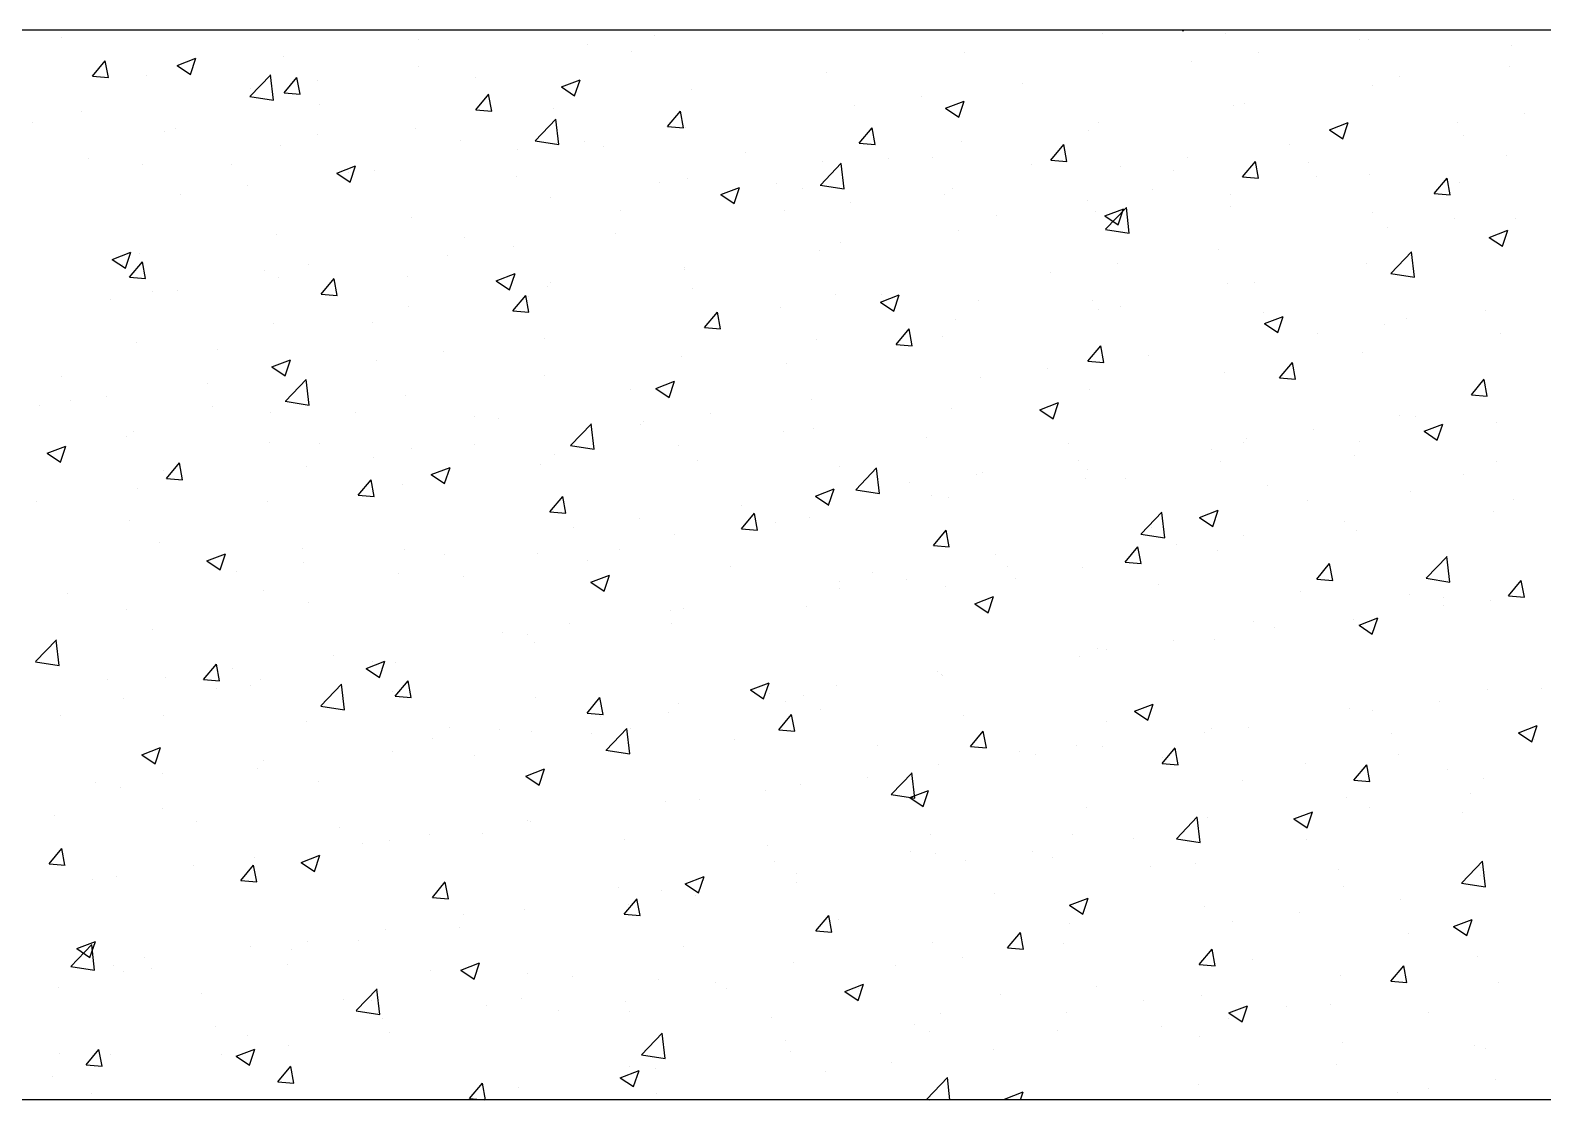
# Model space of a CAD drawing. Header units: millimetres. Extents: x 331487 to 517269, y 198509 to 399936.
# Drawn here: x 444632 to 445198, y 339696 to 340096 of the extents above; entities that cross this region are included whole.
import ezdxf

# ---------------------------------------------------------------- set-up
doc = ezdxf.new("R2010")
doc.units = ezdxf.units.MM
doc.header["$MEASUREMENT"] = 0
doc.layers.add('COLUMN', color=6, linetype='Continuous')

msp = doc.modelspace()

# ---------------------------------------------------------------- linework, layer by layer
at = {"layer": 'COLUMN'}
for p, q in [((448979.83, 340095.96), (420204.35, 340095.96)), ((448984.26, 339695.96), (420604.35, 339695.96))]:
    msp.add_line(p, q, dxfattribs=at)
at = {"layer": 'COLUMN', "color": 2, "linetype": 'Continuous'}
for p, q in [((444644.12, 340093.09), (444644.12, 340093.09)), ((444777.48, 340092.58), (444777.48, 340092.58)), ((444840.84, 340090.65), (444840.84, 340090.65)), ((444865.87, 340093.95), (444865.87, 340093.95)), ((445033.34, 340094.77), (445033.34, 340094.77)), ((445063.27, 340095.96), (445063.69, 340095.68)), ((445063.69, 340095.68), (445063.78, 340095.96)), ((445079.66, 340094.59), (445079.66, 340094.59)), ((445129.56, 340092.69), (445129.56, 340092.69)), ((445133.04, 340092.34), (445133.04, 340092.34)), ((444687.27, 340082.8), (444694.27, 340085.48)), ((444692.24, 340079.44), (444694.27, 340085.48)), ((444726.97, 340086.18), (444726.97, 340086.18)), ((444857.27, 340088.12), (444857.27, 340088.12)), ((444981.99, 340087.73), (444981.99, 340087.73)), ((445091.69, 340087.7), (445091.69, 340087.7)), ((445186.42, 340090.08), (445186.42, 340090.08)), ((444655.51, 340078.81), (444660.33, 340084.55)), ((444661.49, 340078.28), (444660.33, 340084.55)), ((444675.62, 340079.13), (444675.62, 340079.13)), ((444687.27, 340082.8), (444692.24, 340079.44)), ((444714.45, 340071.19), (444722.24, 340079.3)), ((444723.31, 340069.77), (444722.2, 340079.27)), ((444777.68, 340082.34), (444777.68, 340082.34)), ((444930.05, 340080.23), (444930.05, 340080.23)), ((445066.65, 340084.4), (445066.65, 340084.4)), ((445185.91, 340082.42), (445185.91, 340082.42)), ((444655.51, 340078.81), (444661.49, 340078.28)), ((444714.77, 340074.06), (444714.77, 340074.06)), ((444727.24, 340072.53), (444732.06, 340078.28)), ((444733.21, 340072), (444732.06, 340078.27)), ((444739.81, 340077.35), (444739.81, 340077.35)), ((444798.95, 340078.11), (444798.95, 340078.11)), ((444830.98, 340074.79), (444837.98, 340077.48)), ((444830.98, 340074.79), (444835.96, 340071.43)), ((444835.95, 340071.43), (444837.98, 340077.47)), ((444879.54, 340073.83), (444879.54, 340073.83)), ((445003.5, 340076.09), (445003.5, 340076.09)), ((445134.57, 340075.38), (445134.57, 340075.38)), ((445144.73, 340078.51), (445144.73, 340078.51)), ((444714.42, 340071.15), (444723.31, 340069.77)), ((444727.24, 340072.53), (444733.22, 340072.01)), ((444740.63, 340068.1), (444740.63, 340068.1)), ((444798.97, 340066.26), (444803.79, 340072)), ((444804.94, 340065.73), (444803.78, 340072)), ((444940.59, 340067.81), (444940.59, 340067.81)), ((444965.63, 340071.1), (444965.63, 340071.1)), ((444974.69, 340066.78), (444981.7, 340069.47)), ((444979.67, 340063.42), (444981.69, 340069.47)), ((445082.63, 340067.88), (445082.63, 340067.88)), ((445086.41, 340068.5), (445086.41, 340068.5)), ((444651.62, 340065.74), (444651.62, 340065.74)), ((444798.97, 340066.26), (444804.94, 340065.73)), ((444821.18, 340054.63), (444828.97, 340062.75)), ((444828.2, 340066.79), (444828.2, 340066.79)), ((444830.03, 340053.22), (444828.93, 340062.71)), ((444870.69, 340059.98), (444875.51, 340065.73)), ((444876.67, 340059.45), (444875.51, 340065.72)), ((444974.7, 340066.78), (444979.67, 340063.42)), ((445191.44, 340064.86), (445191.44, 340064.86)), ((444633.13, 340061.54), (444633.13, 340061.54)), ((444682.31, 340058.09), (444682.31, 340058.09)), ((444686.51, 340059.28), (444686.51, 340059.28)), ((444739.89, 340057.03), (444739.89, 340057.03)), ((444776.26, 340059.29), (444776.26, 340059.29)), ((444870.69, 340059.98), (444876.67, 340059.46)), ((444877.44, 340059.49), (444877.44, 340059.49)), ((444942.42, 340053.71), (444947.24, 340059.45)), ((444948.39, 340053.18), (444947.24, 340059.45)), ((445028.09, 340058.49), (445028.09, 340058.49)), ((445032.12, 340061.48), (445032.12, 340061.48)), ((445118.41, 340058.77), (445125.41, 340061.46)), ((445118.41, 340058.77), (445123.38, 340055.41)), ((445123.38, 340055.41), (445125.41, 340061.46)), ((445166.41, 340061.56), (445166.41, 340061.56)), ((445168.69, 340056.55), (445168.69, 340056.55)), ((444725.75, 340052.89), (444725.75, 340052.89)), ((444793.28, 340054.77), (444793.28, 340054.77)), ((444814.53, 340051.21), (444814.53, 340051.21)), ((444821.14, 340054.59), (444830.03, 340053.22)), ((444839.56, 340054.51), (444839.56, 340054.51)), ((444846.66, 340052.52), (444846.66, 340052.52)), ((444942.42, 340053.71), (444948.39, 340053.18)), ((444980.78, 340054.44), (444980.78, 340054.44)), ((445014.14, 340047.43), (445018.96, 340053.18)), ((445020.12, 340046.9), (445018.96, 340053.17)), ((445103.25, 340053.25), (445103.25, 340053.25)), ((444654.21, 340048.11), (444654.21, 340048.11)), ((444674.41, 340045.84), (444674.41, 340045.84)), ((444707.6, 340045.85), (444707.6, 340045.85)), ((444746.96, 340042.53), (444753.96, 340045.22)), ((444751.93, 340039.18), (444753.96, 340045.22)), ((444900.04, 340050.26), (444900.04, 340050.26)), ((444927.9, 340038.08), (444935.69, 340046.2)), ((444928.84, 340046.94), (444928.84, 340046.94)), ((444936.76, 340036.66), (444935.65, 340046.16)), ((444953.42, 340048.01), (444953.42, 340048.01)), ((444969.78, 340048.48), (444969.78, 340048.48)), ((445006.8, 340045.75), (445006.8, 340045.75)), ((445014.14, 340047.43), (445020.12, 340046.91)), ((445065.38, 340048.26), (445065.38, 340048.26)), ((445085.87, 340041.16), (445090.69, 340046.9)), ((445091.84, 340040.63), (445090.69, 340046.89)), ((445110.37, 340046.54), (445110.37, 340046.54)), ((445184.7, 340049.13), (445184.7, 340049.13)), ((444746.96, 340042.53), (444751.93, 340039.18)), ((444751.38, 340042.9), (444751.38, 340042.9)), ((444760.98, 340043.59), (444760.98, 340043.59)), ((444814.36, 340041.34), (444814.36, 340041.34)), ((444878.33, 340040.54), (444878.33, 340040.54)), ((445040.35, 340044.96), (445040.35, 340044.96)), ((445060.19, 340043.49), (445060.19, 340043.49)), ((445085.87, 340041.16), (445091.85, 340040.63)), ((445113.57, 340041.24), (445113.57, 340041.24)), ((445133.35, 340042.09), (445133.35, 340042.09)), ((445157.6, 340034.88), (445162.42, 340040.63)), ((445163.57, 340034.35), (445162.41, 340040.62)), ((444688.47, 340034.62), (444688.47, 340034.62)), ((444713.5, 340037.91), (444713.5, 340037.91)), ((444867.74, 340039.08), (444867.74, 340039.08)), ((444890.67, 340034.53), (444897.67, 340037.21)), ((444890.67, 340034.53), (444895.65, 340031.17)), ((444895.64, 340031.17), (444897.67, 340037.21)), ((444911.46, 340038.47), (444911.46, 340038.47)), ((444921.13, 340036.83), (444921.13, 340036.83)), ((444927.86, 340038.04), (444936.76, 340036.66)), ((444974.51, 340034.57), (444974.51, 340034.57)), ((444977.19, 340036.65), (444977.19, 340036.65)), ((445052.06, 340036.53), (445052.06, 340036.53)), ((445081.41, 340034.59), (445081.41, 340034.59)), ((445157.6, 340034.88), (445163.57, 340034.36)), ((445166.95, 340038.98), (445166.95, 340038.98)), ((444826.98, 340033.5), (444826.98, 340033.5)), ((444853.14, 340028.46), (444853.14, 340028.46)), ((444914.29, 340028.37), (444914.29, 340028.37)), ((444939.32, 340031.66), (444939.32, 340031.66)), ((445027.89, 340032.32), (445027.89, 340032.32)), ((445030.9, 340028.19), (445030.9, 340028.19)), ((445034.39, 340026.52), (445041.39, 340029.2)), ((445034.63, 340021.53), (445042.41, 340029.65)), ((445039.36, 340023.16), (445041.38, 340029.2)), ((445043.48, 340020.11), (445042.38, 340029.61)), ((445081.27, 340030.06), (445081.27, 340030.06)), ((444775.04, 340026), (444775.04, 340026)), ((444993.74, 340026.52), (444993.74, 340026.52)), ((445034.39, 340026.52), (445039.36, 340023.16)), ((445134.65, 340027.81), (445134.65, 340027.81)), ((445165.14, 340025.41), (445165.14, 340025.41)), ((445188.04, 340025.55), (445188.04, 340025.55)), ((444724.53, 340019.6), (444724.53, 340019.6)), ((444794.82, 340018.45), (444794.82, 340018.45)), ((444851.13, 340020.05), (444851.13, 340020.05)), ((444979.56, 340021.15), (444979.56, 340021.15)), ((445034.59, 340021.49), (445043.48, 340020.11)), ((445140.1, 340022.12), (445140.1, 340022.12)), ((445178.1, 340018.51), (445185.1, 340021.2)), ((445178.1, 340018.51), (445183.07, 340015.15)), ((445183.07, 340015.15), (445185.1, 340021.19)), ((444662.94, 340010.28), (444669.94, 340012.97)), ((444667.91, 340006.93), (444669.94, 340012.97)), ((444673.19, 340012.56), (444673.19, 340012.56)), ((444788.22, 340011.77), (444788.22, 340011.77)), ((444813.26, 340015.07), (444813.26, 340015.07)), ((444927.62, 340013.65), (444927.62, 340013.65)), ((444935.42, 340016.51), (444935.42, 340016.51)), ((445076.95, 340013.8), (445076.95, 340013.8)), ((445141.35, 340004.98), (445149.14, 340013.1)), ((445148.57, 340011.55), (445148.57, 340011.55)), ((445150.21, 340003.56), (445149.1, 340013.06)), ((445183.48, 340015.84), (445183.48, 340015.84)), ((444662.94, 340010.28), (444667.91, 340006.93)), ((444666.62, 340008.45), (444666.62, 340008.45)), ((444669.39, 340003.59), (444674.21, 340009.33)), ((444675.36, 340003.06), (444674.21, 340009.33)), ((444720, 340006.2), (444720, 340006.2)), ((444736.5, 340008.43), (444736.5, 340008.43)), ((444877.1, 340006.5), (444877.1, 340006.5)), ((444877.11, 340007.25), (444877.11, 340007.25)), ((445014.04, 340005.52), (445014.04, 340005.52)), ((445039.07, 340008.82), (445039.07, 340008.82)), ((445132.14, 340008.8), (445132.14, 340008.8)), ((444669.39, 340003.59), (444675.37, 340003.06)), ((444725.07, 340003.46), (444725.07, 340003.46)), ((444741.11, 339997.31), (444745.94, 340003.06)), ((444747.09, 339996.78), (444745.93, 340003.05)), ((444773.38, 340003.94), (444773.38, 340003.94)), ((444806.65, 340002.27), (444813.65, 340004.96)), ((444806.65, 340002.27), (444811.62, 339998.92)), ((444811.62, 339998.92), (444813.65, 340004.96)), ((444825.77, 340000.21), (444825.77, 340000.21)), ((444826.76, 340001.69), (444826.76, 340001.69)), ((445080.2, 340001.3), (445080.2, 340001.3)), ((445090.25, 340001.54), (445090.25, 340001.54)), ((445141.31, 340004.94), (445150.21, 340003.56)), ((444662.16, 339995.17), (444662.16, 339995.17)), ((444678.18, 339998.42), (444678.18, 339998.42)), ((444687.19, 339998.47), (444687.19, 339998.47)), ((444741.11, 339997.31), (444747.09, 339996.79)), ((444812.84, 339991.04), (444817.66, 339996.78)), ((444818.82, 339990.51), (444817.66, 339996.78)), ((444818.78, 339996.49), (444818.78, 339996.49)), ((444880.15, 339999.43), (444880.15, 339999.43)), ((444933.53, 339997.17), (444933.53, 339997.17)), ((444950.36, 339994.26), (444957.37, 339996.95)), ((444950.36, 339994.26), (444955.34, 339990.91)), ((444950.89, 339997.21), (444950.89, 339997.21)), ((444955.33, 339990.91), (444957.36, 339996.95)), ((444986.91, 339994.92), (444986.91, 339994.92)), ((445029.69, 339994.9), (445029.69, 339994.9)), ((444773.83, 339992.71), (444773.83, 339992.71)), ((444812.84, 339991.04), (444818.82, 339990.51)), ((444884.57, 339984.76), (444889.39, 339990.51)), ((444887.98, 339988.93), (444887.98, 339988.93)), ((444890.54, 339984.23), (444889.39, 339990.5)), ((444913.01, 339992.22), (444913.01, 339992.22)), ((445031.93, 339991.52), (445031.93, 339991.52)), ((445040.29, 339992.66), (445040.29, 339992.66)), ((445093.67, 339990.41), (445093.67, 339990.41)), ((445094.08, 339986.26), (445101.08, 339988.94)), ((445099.05, 339982.9), (445101.07, 339988.94)), ((445176.7, 339990.96), (445176.7, 339990.96)), ((444723.32, 339986.31), (444723.32, 339986.31)), ((444760.46, 339986.48), (444760.46, 339986.48)), ((444884.57, 339984.76), (444890.54, 339984.24)), ((444956.29, 339978.49), (444961.11, 339984.23)), ((444962.27, 339977.96), (444961.11, 339984.23)), ((444978.34, 339987.86), (444978.34, 339987.86)), ((445094.08, 339986.26), (445099.05, 339982.9)), ((445138.83, 339985.97), (445138.83, 339985.97)), ((445147.06, 339988.15), (445147.06, 339988.15)), ((444671.97, 339979.27), (444671.97, 339979.27)), ((444824.82, 339980.61), (444824.82, 339980.61)), ((444926.41, 339980.36), (444926.41, 339980.36)), ((444956.29, 339978.49), (444962.27, 339977.96)), ((444973.61, 339981.51), (444973.61, 339981.51)), ((445028.02, 339972.21), (445032.84, 339977.96)), ((445033.99, 339971.68), (445032.84, 339977.95)), ((445113.8, 339982.68), (445113.8, 339982.68)), ((445182.26, 339982.55), (445182.26, 339982.55)), ((444702.14, 339976.47), (444702.14, 339976.47)), ((444722.63, 339970.02), (444729.63, 339972.71)), ((444727.6, 339966.66), (444729.63, 339972.71)), ((444761.92, 339972.33), (444761.92, 339972.33)), ((444786.95, 339975.63), (444786.95, 339975.63)), ((444875.89, 339973.96), (444875.89, 339973.96)), ((444915.29, 339971.5), (444915.29, 339971.5)), ((445028.02, 339972.21), (445034, 339971.69)), ((445050.64, 339974.36), (445050.64, 339974.36)), ((445099.74, 339965.94), (445104.57, 339971.68)), ((445105.72, 339965.41), (445104.56, 339971.68)), ((445130.92, 339975.51), (445130.92, 339975.51)), ((444643.83, 339966.46), (444643.83, 339966.46)), ((444722.63, 339970.02), (444727.6, 339966.66)), ((444824.55, 339966.92), (444824.55, 339966.92)), ((444987.73, 339966.08), (444987.73, 339966.08)), ((445012.77, 339969.38), (445012.77, 339969.38)), ((445078.98, 339968.01), (445078.98, 339968.01)), ((445099.74, 339965.94), (445105.72, 339965.41)), ((444698.76, 339964.02), (444698.76, 339964.02)), ((444727.71, 339957.22), (444735.5, 339965.34)), ((444736.57, 339955.8), (444735.46, 339965.3)), ((444856.97, 339961.49), (444856.97, 339961.49)), ((444866.34, 339962.01), (444873.34, 339964.7)), ((444866.34, 339962.01), (444871.32, 339958.66)), ((444871.31, 339958.65), (444873.34, 339964.7)), ((445028.47, 339961.61), (445028.47, 339961.61)), ((445171.47, 339959.66), (445176.29, 339965.41)), ((445177.45, 339959.13), (445176.29, 339965.4)), ((444635.85, 339955.73), (444635.85, 339955.73)), ((444647.14, 339957.35), (444647.14, 339957.35)), ((444660.89, 339959.03), (444660.89, 339959.03)), ((444700.52, 339955.1), (444700.52, 339955.1)), ((444727.67, 339957.18), (444736.57, 339955.8)), ((444772.61, 339959.42), (444772.61, 339959.42)), ((444924.58, 339957.77), (444924.58, 339957.77)), ((444977.13, 339954.57), (444977.13, 339954.57)), ((445010.05, 339954), (445017.06, 339956.69)), ((445015.02, 339950.65), (445017.05, 339956.69)), ((445171.47, 339959.66), (445177.45, 339959.14)), ((444722.1, 339953.02), (444722.1, 339953.02)), ((444753.91, 339952.84), (444753.91, 339952.84)), ((444798.65, 339951.48), (444798.65, 339951.48)), ((444807.29, 339950.59), (444807.29, 339950.59)), ((444861.67, 339949.49), (444861.67, 339949.49)), ((444886.71, 339952.78), (444886.71, 339952.78)), ((445010.05, 339954), (445015.03, 339950.65)), ((445144.44, 339951.88), (445144.44, 339951.88)), ((445150.4, 339951.52), (445150.4, 339951.52)), ((445181.05, 339949.26), (445181.05, 339949.26)), ((444668.23, 339943.92), (444668.23, 339943.92)), ((444670.76, 339945.98), (444670.76, 339945.98)), ((444834.44, 339940.67), (444842.22, 339948.79)), ((444843.29, 339939.25), (444842.19, 339948.75)), ((444860.67, 339948.33), (444860.67, 339948.33)), ((444914.05, 339946.07), (444914.05, 339946.07)), ((444925.19, 339947.07), (444925.19, 339947.07)), ((444967.44, 339943.82), (444967.44, 339943.82)), ((445087.49, 339943.24), (445087.49, 339943.24)), ((445112.52, 339946.53), (445112.52, 339946.53)), ((445153.77, 339945.99), (445160.77, 339948.68)), ((445153.77, 339945.99), (445158.74, 339942.64)), ((445158.74, 339942.64), (445160.77, 339948.68)), ((444638.61, 339937.77), (444645.61, 339940.45)), ((444638.61, 339937.77), (444643.58, 339934.41)), ((444643.58, 339934.41), (444645.6, 339940.45)), ((444721.61, 339941.66), (444721.61, 339941.66)), ((444740.33, 339941.47), (444740.33, 339941.47)), ((444774.99, 339939.41), (444774.99, 339939.41)), ((444798.52, 339941.17), (444798.52, 339941.17)), ((444834.4, 339940.63), (444843.29, 339939.25)), ((444874.68, 339940.67), (444874.68, 339940.67)), ((445020.82, 339941.56), (445020.82, 339941.56)), ((445074.2, 339939.31), (445074.2, 339939.31)), ((445086.12, 339941.87), (445086.12, 339941.87)), ((445129.71, 339942.22), (445129.71, 339942.22)), ((444683.26, 339928.37), (444688.08, 339934.11)), ((444689.24, 339927.84), (444688.08, 339934.11)), ((444735.61, 339932.89), (444735.61, 339932.89)), ((444760.64, 339936.18), (444760.64, 339936.18)), ((444782.32, 339929.76), (444789.32, 339932.45)), ((444787.29, 339926.4), (444789.32, 339932.44)), ((444823.34, 339933.63), (444823.34, 339933.63)), ((444828.37, 339937.15), (444828.37, 339937.15)), ((444881.76, 339934.9), (444881.76, 339934.9)), ((444935.14, 339932.64), (444935.14, 339932.64)), ((444941.16, 339924.12), (444948.95, 339932.24)), ((444950.02, 339922.7), (444948.91, 339932.2)), ((445024.33, 339934.92), (445024.33, 339934.92)), ((445077.77, 339934.72), (445077.77, 339934.72)), ((445127.58, 339937.05), (445127.58, 339937.05)), ((445180.97, 339934.8), (445180.97, 339934.8)), ((444682.02, 339931.46), (444682.02, 339931.46)), ((444683.26, 339928.37), (444689.24, 339927.85)), ((444754.99, 339922.09), (444759.81, 339927.84)), ((444760.96, 339921.56), (444759.81, 339927.83)), ((444782.32, 339929.76), (444787.29, 339926.4)), ((444961.43, 339926.64), (444961.43, 339926.64)), ((444986.46, 339929.94), (444986.46, 339929.94)), ((444988.52, 339930.39), (444988.52, 339930.39)), ((445027.26, 339928.32), (445027.26, 339928.32)), ((445027.8, 339931.86), (445027.8, 339931.86)), ((445041.9, 339928.13), (445041.9, 339928.13)), ((445168.4, 339929.92), (445168.4, 339929.92)), ((444672.45, 339924.57), (444672.45, 339924.57)), ((444754.99, 339922.09), (444760.97, 339921.57)), ((444771.4, 339926.13), (444771.4, 339926.13)), ((444826.72, 339915.82), (444831.54, 339921.56)), ((444832.69, 339915.29), (444831.53, 339921.56)), ((444926.03, 339921.75), (444933.03, 339924.44)), ((444926.03, 339921.75), (444931.01, 339918.39)), ((444931, 339918.39), (444933.03, 339924.44)), ((444941.12, 339924.08), (444950.02, 339922.7)), ((444969.48, 339921.85), (444969.48, 339921.85)), ((444975.91, 339921.28), (444975.91, 339921.28)), ((445095.29, 339925.88), (445095.29, 339925.88)), ((445148.67, 339923.62), (445148.67, 339923.62)), ((444634.58, 339919.59), (444634.58, 339919.59)), ((444720.89, 339919.73), (444720.89, 339919.73)), ((444826.72, 339915.82), (444832.69, 339915.29)), ((444898.27, 339918.33), (444898.27, 339918.33)), ((444898.44, 339909.54), (444903.26, 339915.29)), ((444904.42, 339909.01), (444903.26, 339915.28)), ((445047.88, 339907.57), (445055.67, 339915.68)), ((445056.74, 339906.15), (445055.63, 339915.65)), ((445069.74, 339913.74), (445076.75, 339916.43)), ((445074.72, 339910.38), (445076.74, 339916.43)), ((445110.08, 339919.91), (445110.08, 339919.91)), ((445179.83, 339915.97), (445179.83, 339915.97)), ((445187.24, 339920.39), (445187.24, 339920.39)), ((444669.54, 339912.69), (444669.54, 339912.69)), ((444835.36, 339910.04), (444835.36, 339910.04)), ((444860.4, 339913.34), (444860.4, 339913.34)), ((444898.44, 339909.54), (444904.42, 339909.02)), ((444911.16, 339911.84), (444911.16, 339911.84)), ((444923.97, 339913.78), (444923.97, 339913.78)), ((445051.76, 339909.9), (445051.76, 339909.9)), ((445069.74, 339913.74), (445074.72, 339910.38)), ((445124.09, 339912.08), (445124.09, 339912.08)), ((444680.63, 339904.27), (444680.63, 339904.27)), ((444873.46, 339907.38), (444873.46, 339907.38)), ((444970.17, 339903.27), (444974.99, 339909.01)), ((444976.14, 339902.74), (444974.99, 339909.01)), ((445047.85, 339907.53), (445056.74, 339906.15)), ((445061.18, 339903.8), (445061.18, 339903.8)), ((445086.22, 339907.09), (445086.22, 339907.09)), ((445128.49, 339908.93), (445128.49, 339908.93)), ((444698.3, 339897.5), (444705.3, 339900.19)), ((444703.27, 339894.15), (444705.3, 339900.19)), ((444734.01, 339902.01), (444734.01, 339902.01)), ((444772.21, 339901.73), (444772.21, 339901.73)), ((444787.39, 339899.75), (444787.39, 339899.75)), ((444822.12, 339900.34), (444822.12, 339900.34)), ((444852.84, 339901.83), (444852.84, 339901.83)), ((444970.17, 339903.27), (444976.14, 339902.74)), ((444993.44, 339899.89), (444993.44, 339899.89)), ((445041.89, 339896.99), (445046.71, 339902.74)), ((445047.87, 339896.46), (445046.71, 339902.73)), ((445076.55, 339901.43), (445076.55, 339901.43)), ((445154.61, 339891.01), (445162.4, 339899.13)), ((445163.46, 339889.6), (445162.36, 339899.09)), ((444698.3, 339897.5), (444703.27, 339894.15)), ((444709.3, 339893.45), (444709.3, 339893.45)), ((444734.34, 339896.74), (444734.34, 339896.74)), ((444770.18, 339892.84), (444770.18, 339892.84)), ((444840.78, 339897.5), (444840.78, 339897.5)), ((444894.16, 339895.24), (444894.16, 339895.24)), ((444947.54, 339892.99), (444947.54, 339892.99)), ((444998.03, 339895.48), (444998.03, 339895.48)), ((445026.04, 339895.03), (445026.04, 339895.03)), ((445041.89, 339896.99), (445047.87, 339896.47)), ((445113.62, 339890.72), (445118.44, 339896.46)), ((445119.59, 339890.19), (445118.44, 339896.46)), ((444794.52, 339891.82), (444794.52, 339891.82)), ((444842.01, 339889.5), (444849.01, 339892.18)), ((444842.01, 339889.5), (444846.98, 339886.14)), ((444846.98, 339886.14), (444849.01, 339892.18)), ((444935.12, 339889.88), (444935.12, 339889.88)), ((444935.12, 339887.2), (444935.12, 339887.2)), ((444960.15, 339890.49), (444960.15, 339890.49)), ((444974.7, 339887.99), (444974.7, 339887.99)), ((445000.92, 339890.73), (445000.92, 339890.73)), ((445054.31, 339888.48), (445054.31, 339888.48)), ((445113.62, 339890.72), (445119.6, 339890.19)), ((445154.57, 339890.98), (445163.46, 339889.6)), ((445185.35, 339884.44), (445190.17, 339890.19)), ((445191.32, 339883.91), (445190.16, 339890.18)), ((444646.15, 339885.13), (444646.15, 339885.13)), ((444719.67, 339886.44), (444719.67, 339886.44)), ((444736.21, 339881.81), (444736.21, 339881.81)), ((444985.72, 339881.49), (444992.72, 339884.17)), ((444985.72, 339881.49), (444990.7, 339878.13)), ((444990.69, 339878.13), (444992.72, 339884.17)), ((445107.69, 339886.22), (445107.69, 339886.22)), ((445148.27, 339884.92), (445148.27, 339884.92)), ((445161.07, 339883.97), (445161.07, 339883.97)), ((445178.62, 339882.68), (445178.62, 339882.68)), ((445185.35, 339884.44), (445191.32, 339883.92)), ((445185.97, 339884.25), (445185.97, 339884.25)), ((444668.33, 339879.4), (444668.33, 339879.4)), ((444871.96, 339878.88), (444871.96, 339878.88)), ((444876.8, 339879.87), (444876.8, 339879.87)), ((444922.76, 339880.49), (444922.76, 339880.49)), ((445127.27, 339875.64), (445127.27, 339875.64)), ((445129.44, 339873.48), (445136.44, 339876.17)), ((445134.41, 339870.12), (445136.43, 339876.16)), ((445160.94, 339880.95), (445160.94, 339880.95)), ((444677.89, 339871.8), (444677.89, 339871.8)), ((444809.06, 339870.6), (444809.06, 339870.6)), ((444818.49, 339869.86), (444818.49, 339869.86)), ((444834.09, 339873.9), (444834.09, 339873.9)), ((444872.25, 339874.09), (444872.25, 339874.09)), ((445089.95, 339874.91), (445089.95, 339874.91)), ((445097.78, 339872.64), (445097.78, 339872.64)), ((445129.44, 339873.48), (445134.41, 339870.12)), ((444634.25, 339859.81), (444642.03, 339867.93)), ((444643.1, 339858.39), (444642, 339867.89)), ((444820.9, 339867.05), (444820.9, 339867.05)), ((445031.63, 339864.9), (445031.63, 339864.9)), ((445034.88, 339864.35), (445034.88, 339864.35)), ((445059.91, 339867.65), (445059.91, 339867.65)), ((445075.33, 339868.14), (445075.33, 339868.14)), ((444634.21, 339859.77), (444643.1, 339858.39)), ((444697.14, 339853.15), (444701.96, 339858.89)), ((444703.11, 339852.62), (444701.96, 339858.89)), ((444745.9, 339862.29), (444745.9, 339862.29)), ((444757.99, 339857.24), (444764.99, 339859.93)), ((444760.17, 339859.85), (444760.17, 339859.85)), ((444762.96, 339853.89), (444764.99, 339859.93)), ((444768.96, 339859.55), (444768.96, 339859.55)), ((445024.82, 339861.74), (445024.82, 339861.74)), ((444661.16, 339853.17), (444661.16, 339853.17)), ((444683, 339854.01), (444683, 339854.01)), ((444697.14, 339853.15), (444703.12, 339852.63)), ((444708.03, 339857.3), (444708.03, 339857.3)), ((444718.45, 339853.15), (444718.45, 339853.15)), ((444757.99, 339857.24), (444762.96, 339853.89)), ((444971.72, 339856.04), (444971.72, 339856.04)), ((444973.31, 339854.89), (444973.31, 339854.89)), ((444973.48, 339854.7), (444973.48, 339854.7)), ((444701.85, 339849.84), (444701.85, 339849.84)), ((444714.54, 339850.91), (444714.54, 339850.91)), ((444740.97, 339843.26), (444748.76, 339851.38)), ((444749.83, 339841.84), (444748.72, 339851.34)), ((444767.92, 339848.66), (444767.92, 339848.66)), ((444768.86, 339846.87), (444773.69, 339852.62)), ((444774.84, 339846.35), (444773.68, 339852.61)), ((444901.7, 339849.23), (444908.7, 339851.92)), ((444901.7, 339849.23), (444906.67, 339845.88)), ((444906.67, 339845.88), (444908.7, 339851.92)), ((444908.81, 339847.76), (444908.81, 339847.76)), ((444921.54, 339847.2), (444921.54, 339847.2)), ((444933.85, 339851.05), (444933.85, 339851.05)), ((445177.4, 339849.39), (445177.4, 339849.39)), ((445197.54, 339849.79), (445197.54, 339849.79)), ((444667.11, 339846.11), (444667.11, 339846.11)), ((444740.93, 339843.22), (444749.83, 339841.84)), ((444768.86, 339846.87), (444774.84, 339846.35)), ((444821.3, 339846.4), (444821.3, 339846.4)), ((444840.59, 339840.6), (444845.41, 339846.34)), ((444846.57, 339840.07), (444845.41, 339846.34)), ((444874.69, 339844.14), (444874.69, 339844.14)), ((444915, 339844.87), (444915, 339844.87)), ((444928.07, 339841.89), (444928.07, 339841.89)), ((445045.41, 339841.23), (445052.42, 339843.91)), ((445050.38, 339837.87), (445052.41, 339843.91)), ((445126.06, 339842.35), (445126.06, 339842.35)), ((445134.63, 339841.51), (445134.63, 339841.51)), ((445159.66, 339844.81), (445159.66, 339844.81)), ((444643.53, 339839.83), (444643.53, 339839.83)), ((444682.24, 339839.73), (444682.24, 339839.73)), ((444735.62, 339837.48), (444735.62, 339837.48)), ((444840.59, 339840.6), (444846.57, 339840.08)), ((444845.66, 339839.44), (444845.66, 339839.44)), ((444871.03, 339840.8), (444871.03, 339840.8)), ((444912.32, 339834.32), (444917.14, 339840.07)), ((444918.29, 339833.79), (444917.14, 339840.06)), ((444981.45, 339839.63), (444981.45, 339839.63)), ((445034.83, 339837.38), (445034.83, 339837.38)), ((445045.41, 339841.23), (445050.39, 339837.87)), ((445189.13, 339833.22), (445196.13, 339835.9)), ((445194.1, 339829.86), (445196.12, 339835.9)), ((444782.75, 339831.16), (444782.75, 339831.16)), ((444789.01, 339835.22), (444789.01, 339835.22)), ((444807.78, 339834.46), (444807.78, 339834.46)), ((444819.69, 339833.76), (444819.69, 339833.76)), ((444842.39, 339832.97), (444842.39, 339832.97)), ((444847.69, 339826.71), (444855.48, 339834.82)), ((444856.55, 339825.29), (444855.44, 339834.79)), ((444856.68, 339834.86), (444856.68, 339834.86)), ((444895.77, 339830.71), (444895.77, 339830.71)), ((444912.32, 339834.32), (444918.29, 339833.8)), ((444984.04, 339828.05), (444988.86, 339833.79)), ((444990.02, 339827.52), (444988.86, 339833.79)), ((445071.48, 339833.2), (445071.48, 339833.2)), ((445074.12, 339834.85), (445074.12, 339834.85)), ((445088.21, 339835.12), (445088.21, 339835.12)), ((445141.6, 339832.87), (445141.6, 339832.87)), ((445189.13, 339833.22), (445194.1, 339829.86)), ((445194.98, 339830.61), (445194.98, 339830.61)), ((444673.97, 339824.99), (444680.97, 339827.68)), ((444673.97, 339824.99), (444678.94, 339821.63)), ((444678.94, 339821.63), (444680.96, 339827.68)), ((444767.75, 339826.26), (444767.75, 339826.26)), ((444798.36, 339824.85), (444798.36, 339824.85)), ((444847.66, 339826.67), (444856.55, 339825.29)), ((444949.15, 339828.46), (444949.15, 339828.46)), ((444984.04, 339828.05), (444990.02, 339827.53)), ((445002.53, 339826.2), (445002.53, 339826.2)), ((445008.57, 339824.91), (445008.57, 339824.91)), ((445023.61, 339828.45), (445023.61, 339828.45)), ((445033.6, 339828.21), (445033.6, 339828.21)), ((445055.77, 339821.77), (445060.59, 339827.52)), ((445061.74, 339821.24), (445060.59, 339827.51)), ((445144.14, 339825.25), (445144.14, 339825.25)), ((444717.24, 339819.86), (444717.24, 339819.86)), ((444719.6, 339822.85), (444719.6, 339822.85)), ((444817.68, 339816.98), (444824.68, 339819.67)), ((444822.65, 339813.62), (444824.68, 339819.67)), ((444972.26, 339821.41), (444972.26, 339821.41)), ((445055.77, 339821.77), (445061.75, 339821.25)), ((445055.92, 339823.95), (445055.92, 339823.95)), ((445109.3, 339821.69), (445109.3, 339821.69)), ((445127.49, 339815.5), (445132.32, 339821.24)), ((445133.47, 339814.97), (445132.31, 339821.24)), ((445162.68, 339819.43), (445162.68, 339819.43)), ((444656.69, 339814.57), (444656.69, 339814.57)), ((444681.72, 339817.86), (444681.72, 339817.86)), ((444740.04, 339814.84), (444740.04, 339814.84)), ((444817.68, 339816.98), (444822.65, 339813.63)), ((444920.33, 339813.91), (444920.33, 339813.91)), ((444945.41, 339816.6), (444945.41, 339816.6)), ((444954.42, 339810.15), (444962.21, 339818.27)), ((444963.27, 339808.74), (444962.17, 339818.23)), ((445085.82, 339815.24), (445085.82, 339815.24)), ((445127.49, 339815.5), (445133.47, 339814.97)), ((445176.19, 339816.1), (445176.19, 339816.1)), ((444665.89, 339812.82), (444665.89, 339812.82)), ((444869.81, 339807.51), (444869.81, 339807.51)), ((444882.51, 339808.32), (444882.51, 339808.32)), ((444907.54, 339811.61), (444907.54, 339811.61)), ((444954.38, 339810.12), (444963.27, 339808.74)), ((444961.39, 339808.97), (444968.39, 339811.66)), ((444961.39, 339808.97), (444966.37, 339805.62)), ((444966.36, 339805.62), (444968.39, 339811.66)), ((445124.84, 339809.06), (445124.84, 339809.06)), ((445171.23, 339810.35), (445171.23, 339810.35)), ((444641.26, 339802.34), (444641.26, 339802.34)), ((444681.72, 339804.83), (444681.72, 339804.83)), ((445027.5, 339805.23), (445027.5, 339805.23)), ((445105.1, 339800.96), (445112.11, 339803.65)), ((445108.32, 339802.07), (445108.32, 339802.07)), ((445110.07, 339797.61), (445112.1, 339803.65)), ((445133.36, 339805.36), (445133.36, 339805.36)), ((445168.1, 339803.29), (445168.1, 339803.29)), ((444694.64, 339800.08), (444694.64, 339800.08)), ((444748.03, 339797.82), (444748.03, 339797.82)), ((444818.47, 339800.47), (444818.47, 339800.47)), ((444819.35, 339800), (444819.35, 339800)), ((445061.14, 339793.6), (445068.93, 339801.72)), ((445070, 339792.18), (445068.89, 339801.68)), ((445072.9, 339801.56), (445072.9, 339801.56)), ((445105.1, 339800.96), (445110.08, 339797.61)), ((444756.44, 339791.72), (444756.44, 339791.72)), ((444766.53, 339792.97), (444766.53, 339792.97)), ((444781.48, 339795.02), (444781.48, 339795.02)), ((444801.41, 339795.57), (444801.41, 339795.57)), ((444854.79, 339793.31), (444854.79, 339793.31)), ((444908.17, 339791.06), (444908.17, 339791.06)), ((444969.19, 339795.22), (444969.19, 339795.22)), ((445022.39, 339795.16), (445022.39, 339795.16)), ((445045.17, 339793.75), (445045.17, 339793.75)), ((445061.1, 339793.56), (445070, 339792.18)), ((445109.78, 339793.28), (445109.78, 339793.28)), ((444639.29, 339784.21), (444644.11, 339789.95)), ((444645.26, 339783.68), (444644.11, 339789.94)), ((444716.02, 339786.57), (444716.02, 339786.57)), ((444733.66, 339784.73), (444740.66, 339787.42)), ((444738.63, 339781.37), (444740.65, 339787.41)), ((444910.87, 339785.21), (444910.87, 339785.21)), ((444961.55, 339788.8), (444961.55, 339788.8)), ((444971.05, 339788.12), (444971.05, 339788.12)), ((444982.26, 339785.47), (444982.26, 339785.47)), ((445007.3, 339788.77), (445007.3, 339788.77)), ((445014.94, 339786.55), (445014.94, 339786.55)), ((445167.87, 339777.05), (445175.65, 339785.17)), ((445176.72, 339775.63), (445175.62, 339785.13)), ((444639.29, 339784.21), (444645.27, 339783.68)), ((444664.68, 339779.53), (444664.68, 339779.53)), ((444693.29, 339783.41), (444693.29, 339783.41)), ((444711.01, 339777.93), (444715.83, 339783.68)), ((444716.99, 339777.4), (444715.83, 339783.67)), ((444733.66, 339784.73), (444738.63, 339781.37)), ((444877.37, 339776.72), (444884.37, 339779.41)), ((444882.34, 339773.36), (444884.37, 339779.41)), ((444919.11, 339780.62), (444919.11, 339780.62)), ((445051.47, 339783.27), (445051.47, 339783.27)), ((445068.32, 339784.29), (445068.32, 339784.29)), ((445121.7, 339782.04), (445121.7, 339782.04)), ((445174.97, 339782.81), (445174.97, 339782.81)), ((445175.08, 339779.78), (445175.08, 339779.78)), ((444655.42, 339778.42), (444655.42, 339778.42)), ((444711.01, 339777.93), (444716.99, 339777.41)), ((444782.74, 339771.65), (444787.56, 339777.4)), ((444788.71, 339771.13), (444787.56, 339777.39)), ((444852.55, 339775.2), (444852.55, 339775.2)), ((444868.6, 339774.22), (444868.6, 339774.22)), ((444877.37, 339776.72), (444882.34, 339773.36)), ((444919.11, 339777.16), (444919.11, 339777.16)), ((445123.63, 339775.77), (445123.63, 339775.77)), ((445167.83, 339777.01), (445176.72, 339775.63)), ((444782.74, 339771.65), (444788.72, 339771.13)), ((444854.47, 339765.38), (444859.29, 339771.12)), ((444856.2, 339768.88), (444856.2, 339768.88)), ((444860.44, 339764.85), (444859.28, 339771.12)), ((444881.23, 339772.17), (444881.23, 339772.17)), ((444993.15, 339773.26), (444993.15, 339773.26)), ((445021.08, 339768.71), (445028.08, 339771.4)), ((445021.08, 339768.71), (445026.06, 339765.35)), ((445026.05, 339765.35), (445028.08, 339771.4)), ((445071.69, 339768.28), (445071.69, 339768.28)), ((445144.92, 339770.91), (445144.92, 339770.91)), ((444794.23, 339765.19), (444794.23, 339765.19)), ((444817.26, 339767.18), (444817.26, 339767.18)), ((444854.47, 339765.38), (444860.44, 339764.86)), ((444926.19, 339759.1), (444931.01, 339764.85)), ((444932.17, 339758.58), (444931.01, 339764.84)), ((444934.83, 339763.25), (444934.83, 339763.25)), ((445082.02, 339762.63), (445082.02, 339762.63)), ((445107.05, 339765.92), (445107.05, 339765.92)), ((445164.79, 339760.7), (445171.8, 339763.39)), ((445169.77, 339757.34), (445171.79, 339763.39)), ((444765.32, 339759.68), (444765.32, 339759.68)), ((444793.04, 339760.56), (444793.04, 339760.56)), ((444926.19, 339759.1), (444932.17, 339758.58)), ((444997.92, 339752.83), (445002.74, 339758.57)), ((445003.89, 339752.3), (445002.74, 339758.57)), ((445021.18, 339761.87), (445021.18, 339761.87)), ((445147.98, 339758.29), (445147.98, 339758.29)), ((445164.79, 339760.7), (445169.77, 339757.35)), ((444647.5, 339745.85), (444655.29, 339753.96)), ((444649.63, 339752.47), (444656.64, 339755.16)), ((444649.63, 339752.47), (444654.61, 339749.12)), ((444654.6, 339749.12), (444656.63, 339755.16)), ((444656.36, 339744.43), (444655.25, 339753.93)), ((444714.81, 339753.28), (444714.81, 339753.28)), ((444730.14, 339752.28), (444730.14, 339752.28)), ((444735.91, 339755.18), (444735.91, 339755.18)), ((444755.17, 339755.57), (444755.17, 339755.57)), ((444876.51, 339753.24), (444876.51, 339753.24)), ((444969.83, 339754.83), (444969.83, 339754.83)), ((444997.92, 339752.83), (445003.9, 339752.31)), ((445018.86, 339754.31), (445018.86, 339754.31)), ((445069.64, 339746.55), (445074.46, 339752.3)), ((445075.62, 339746.03), (445074.46, 339752.29)), ((444647.47, 339745.81), (444656.36, 339744.43)), ((444663.46, 339746.24), (444663.46, 339746.24)), ((444675.17, 339748.98), (444675.17, 339748.98)), ((444677.59, 339745.17), (444677.59, 339745.17)), ((444728.55, 339746.72), (444728.55, 339746.72)), ((444793.35, 339744.47), (444800.35, 339747.15)), ((444798.32, 339741.11), (444800.34, 339747.15)), ((444917.89, 339747.33), (444917.89, 339747.33)), ((444955.95, 339746.03), (444955.95, 339746.03)), ((444980.99, 339749.33), (444980.99, 339749.33)), ((445069.64, 339746.55), (445075.62, 339746.03)), ((445089.66, 339748.28), (445089.66, 339748.28)), ((445141.37, 339740.28), (445146.19, 339746.02)), ((445147.34, 339739.75), (445146.19, 339746.02)), ((445173.75, 339749.52), (445173.75, 339749.52)), ((444666.98, 339743.96), (444666.98, 339743.96)), ((444781.93, 339744.47), (444781.93, 339744.47)), ((444793.35, 339744.47), (444798.32, 339741.11)), ((444818.19, 339743.23), (444818.19, 339743.23)), ((444835.32, 339742.21), (444835.32, 339742.21)), ((444867.38, 339740.93), (444867.38, 339740.93)), ((444888.7, 339739.96), (444888.7, 339739.96)), ((445122.41, 339742.48), (445122.41, 339742.48)), ((445141.37, 339740.28), (445147.35, 339739.76)), ((445181.77, 339739.78), (445181.77, 339739.78)), ((444642.87, 339737.8), (444642.87, 339737.8)), ((444696.25, 339735.55), (444696.25, 339735.55)), ((444754.23, 339729.29), (444762.02, 339737.41)), ((444763.08, 339727.88), (444761.98, 339737.37)), ((444816.04, 339733.89), (444816.04, 339733.89)), ((444892.8, 339737.72), (444892.8, 339737.72)), ((444937.06, 339736.46), (444944.06, 339739.14)), ((444937.06, 339736.46), (444942.03, 339733.1)), ((444942.03, 339733.1), (444944.06, 339739.14)), ((444942.08, 339737.7), (444942.08, 339737.7)), ((444995.46, 339735.45), (444995.46, 339735.45)), ((445031.34, 339738.27), (445031.34, 339738.27)), ((445070.47, 339734.99), (445070.47, 339734.99)), ((444749.64, 339733.29), (444749.64, 339733.29)), ((444754.19, 339729.26), (444763.08, 339727.88)), ((444759.87, 339733.22), (444759.87, 339733.22)), ((444803.02, 339731.04), (444803.02, 339731.04)), ((444829.89, 339729.43), (444829.89, 339729.43)), ((444854.93, 339732.73), (444854.93, 339732.73)), ((444856.4, 339728.78), (444856.4, 339728.78)), ((444973.02, 339728.26), (444973.02, 339728.26)), ((445019.96, 339728.58), (445019.96, 339728.58)), ((445048.85, 339733.19), (445048.85, 339733.19)), ((445080.77, 339728.45), (445087.77, 339731.14)), ((445080.77, 339728.45), (445085.75, 339725.09)), ((445085.74, 339725.09), (445087.77, 339731.13)), ((445102.23, 339730.94), (445102.23, 339730.94)), ((445118.62, 339731.47), (445118.62, 339731.47)), ((445155.61, 339728.68), (445155.61, 339728.68)), ((444701.55, 339723.21), (444701.55, 339723.21)), ((444764.1, 339726.39), (444764.1, 339726.39)), ((444909.78, 339726.53), (444909.78, 339726.53)), ((444963.17, 339724.27), (444963.17, 339724.27)), ((445055.71, 339723.19), (445055.71, 339723.19)), ((445080.74, 339726.48), (445080.74, 339726.48)), ((444713.59, 339719.99), (444713.59, 339719.99)), ((444766.74, 339721.12), (444766.74, 339721.12)), ((444860.95, 339712.74), (444868.74, 339720.86)), ((444869.81, 339711.32), (444868.7, 339720.82)), ((444914.7, 339718.25), (444914.7, 339718.25)), ((444968.62, 339721.54), (444968.62, 339721.54)), ((445016.55, 339722.01), (445016.55, 339722.01)), ((445069.93, 339719.76), (445069.93, 339719.76)), ((445123.31, 339717.5), (445123.31, 339717.5)), ((444643.24, 339713.2), (444643.24, 339713.2)), ((444653.16, 339708.99), (444657.98, 339714.73)), ((444659.14, 339708.46), (444657.98, 339714.73)), ((444662.25, 339712.95), (444662.25, 339712.95)), ((444703.83, 339712.84), (444703.83, 339712.84)), ((444709.32, 339712.21), (444716.33, 339714.9)), ((444709.32, 339712.21), (444714.3, 339708.86)), ((444714.3, 339708.86), (444716.32, 339714.9)), ((444728.86, 339716.13), (444728.86, 339716.13)), ((444860.91, 339712.7), (444869.81, 339711.32)), ((444916.68, 339714.05), (444916.68, 339714.05)), ((444992.55, 339714.87), (444992.55, 339714.87)), ((445172.54, 339716.24), (445172.54, 339716.24)), ((445176.69, 339715.25), (445176.69, 339715.25)), ((444653.16, 339708.99), (444659.14, 339708.46)), ((444724.89, 339702.71), (444729.71, 339708.46)), ((444730.86, 339702.18), (444729.71, 339708.45)), ((444853.04, 339704.2), (444860.04, 339706.89)), ((444856.38, 339708.23), (444856.38, 339708.23)), ((444858.01, 339700.85), (444860.04, 339706.89)), ((444866.17, 339707.64), (444866.17, 339707.64)), ((444929.65, 339706.59), (444929.65, 339706.59)), ((444954.68, 339709.89), (444954.68, 339709.89)), ((445121.19, 339709.19), (445121.19, 339709.19)), ((444640.67, 339704.52), (444640.67, 339704.52)), ((444724.89, 339702.71), (444730.87, 339702.19)), ((444796.61, 339696.44), (444801.44, 339702.18)), ((444802.58, 339695.96), (444801.43, 339702.17)), ((444814.82, 339700.6), (444814.82, 339700.6)), ((444853.04, 339704.2), (444858.01, 339700.85)), ((444967.68, 339696.19), (444975.46, 339704.31)), ((444976.39, 339695.96), (444975.43, 339704.27)), ((445069.25, 339701.7), (445069.25, 339701.7)), ((445155.46, 339700.34), (445155.46, 339700.34)), ((445180.5, 339703.64), (445180.5, 339703.64)), ((444655.27, 339698.15), (444655.27, 339698.15)), ((444796.62, 339696.44), (444802.06, 339695.96)), ((444798.06, 339698.22), (444798.06, 339698.22)), ((444866.49, 339698.28), (444866.49, 339698.28)), ((444967.64, 339696.15), (444968.88, 339695.96)), ((444996.75, 339696.2), (445003.75, 339698.88)), ((444996.75, 339696.2), (444997.1, 339695.96)), ((445002.77, 339695.96), (445003.75, 339698.88)), ((445143.85, 339698.62), (445143.85, 339698.62))]:
    msp.add_line(p, q, dxfattribs=at)

doc.saveas('drawing.dxf')
